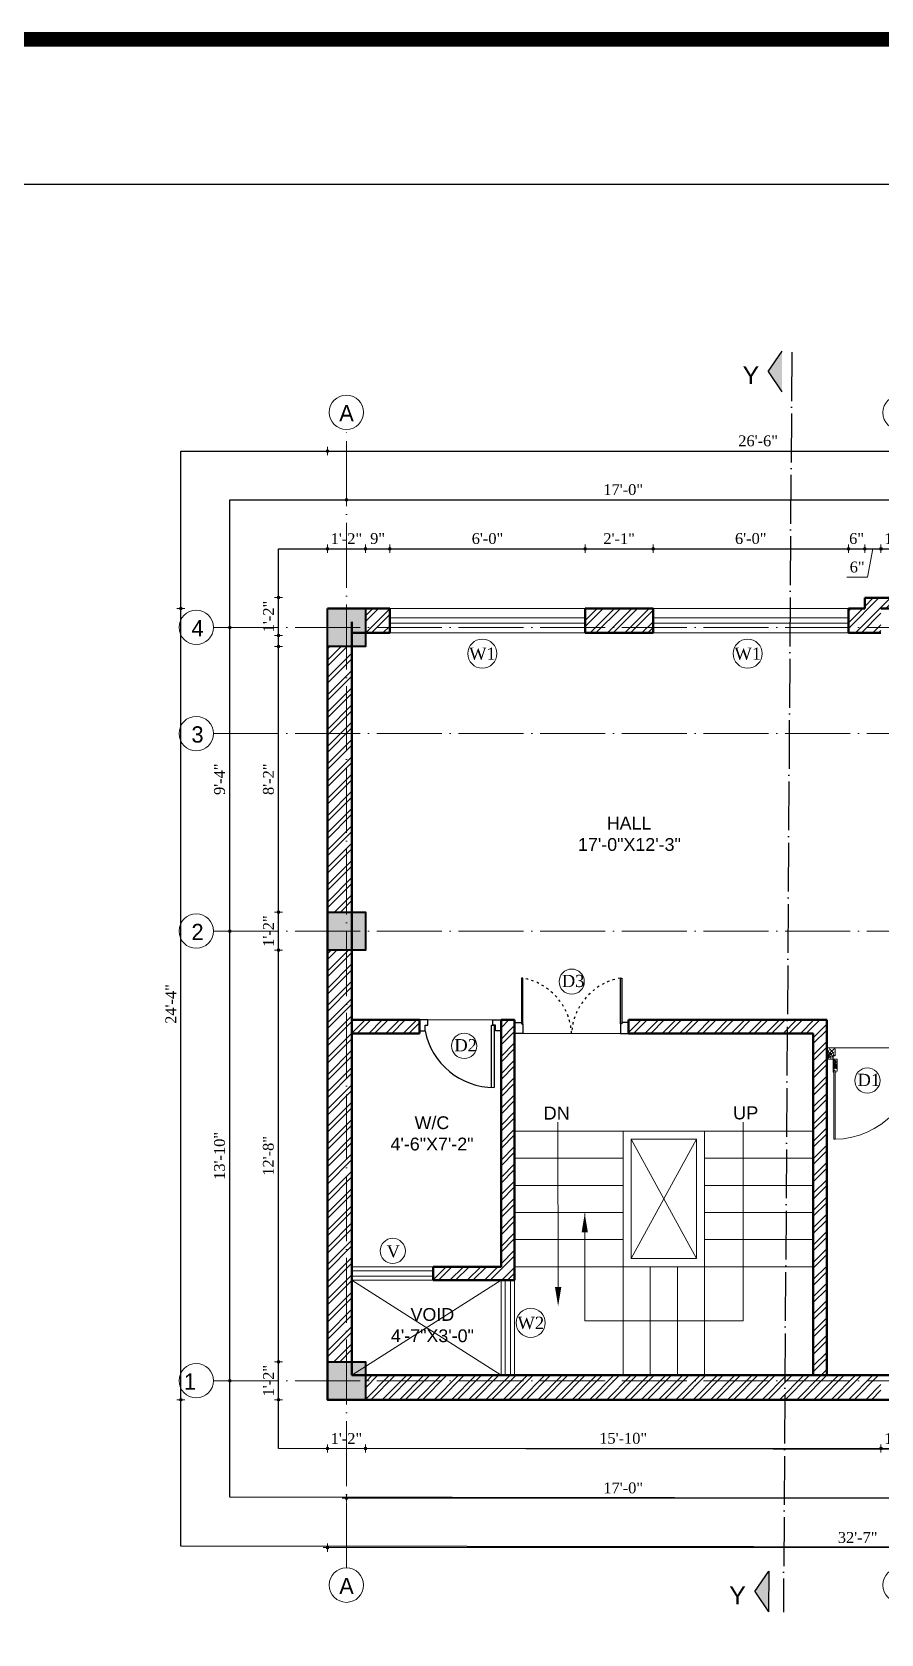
# Model space of a CAD drawing. Header units: inches. Extents: x 5914 to 162157, y -20538 to 282354.
# Drawn here: x 154560 to 154873, y -14615 to -14024 of the extents above; entities that cross this region are included whole.
import ezdxf

# ---------------------------------------------------------------- set-up
doc = ezdxf.new("R2010")
doc.units = ezdxf.units.IN
doc.header["$MEASUREMENT"] = 0
doc.header["$PDMODE"] = 99
doc.linetypes.add('ACAD_ISO03W100', pattern=[30, 12, -18])
doc.linetypes.add('ACAD_ISO04W100', pattern=[30, 24, -3, 0, -3])
for name, color, linetype, lineweight in [('.09', 24, 'Continuous', 9), ('.1', 168, 'Continuous', 13), ('CENTER  LINE RA', 10, 'ACAD_ISO04W100', 20), ('CONC. OUTLINE RA', 150, 'Continuous', 40), ('door', 170, 'Continuous', 25), ('DOOR-WIN RA', 3, 'Continuous', 20), ('dw', 104, 'Continuous', 18), ('elev 2', 20, 'Continuous', 25), ('Hatch', 254, 'Continuous', 9), ('HATCH RA', 8, 'Continuous', 5), ('Outline', 4, 'Continuous', 9), ('STAIR PLAN AND ELEV RA', 124, 'Continuous', 20), ('Text', 7, 'Continuous', 18), ('TEXTLAYER', 7, 'Continuous', 18), ('WALL RA', 42, 'Continuous', 50)]:
    doc.layers.add(name, color=color, linetype=linetype, lineweight=lineweight)
for name, color, linetype in [('Column & Beam', 7, 'Continuous'), ('IN-WALL', 1, 'Continuous'), ('S-DIM', 7, 'Continuous'), ('WINDOW+dOOR', 5, 'Continuous')]:
    doc.layers.add(name, color=color, linetype=linetype)
doc.styles.add('arial', font='arial.ttf', dxfattribs={"height": 7})
doc.styles.add('DIM', font='dutch.ttf')
doc.styles.get("Standard").update_dxf_attribs({"font": 'arial.ttf'})
doc.styles.add('titles', font='GOTHICB.TTF')
doc.dimstyles.new('1-8', dxfattribs={"dimtxt": 7, "dimasz": 3, "dimexe": 3, "dimexo": 3, "dimgap": 3, "dimtad": 1, "dimdec": 0, "dimzin": 0, "dimdsep": 46, "dimlunit": 4, "dimtxsty": 'arial', "dimblk": 'ARCHTICK', "dimcen": 0.09, "dimdle": 3, "dimclrt": 6, "dimazin": 0, "dimtfac": 1, "dimtdec": 0, "dimtix": 1, "dimtofl": 0, "dimtmove": 2, "dimatfit": 3, "dimfxl": 5, "dimfxlon": 1, "dimtolj": 1, "dimtzin": 0, "dimlwe": 5, "dimarcsym": 1})
doc.dimstyles.new('Copy of DIM 8', dxfattribs={"dimtxt": 6.5, "dimasz": 1, "dimexe": 6, "dimexo": 18, "dimgap": 1.6875, "dimtad": 1, "dimdec": 0, "dimzin": 3, "dimdsep": 46, "dimlunit": 4, "dimtxsty": 'DIM', "dimblk": 'dot 2', "dimcen": 0.09375, "dimse1": 1, "dimse2": 1, "dimclrd": 1, "dimclre": 1, "dimclrt": 256, "dimadec": 0, "dimazin": 0, "dimtfac": 0.75, "dimtdec": 0, "dimtix": 1, "dimtmove": 1, "dimatfit": 3, "dimldrblk": 'DOT', "dimfxl": 1, "dimtolj": 1, "dimtzin": 0, "dimlwd": 9, "dimlwe": 9, "dimarcsym": 0})
pattern_1 = [(45, (0, -4), (-3.18198052, 3.18198052), []), (45, (2.1213, -4), (-3.18198052, 3.18198052), [])]

# ---------------------------------------------------------------- blocks, each defined once
blk = doc.blocks.new('30 inch door')
at = {"layer": '.09'}
blk.add_arc((10330.01, 24687.1), 25.67, 91.332, 180, dxfattribs=at)
at = {"layer": '.1'}
for p, q in [((10329.41, 24712.76), (10329.41, 24691.67)), ((10329.41, 24712.76), (10329.81, 24712.76)), ((10329.81, 24691.67), (10329.81, 24712.76)), ((10302.02, 24688.15), (10302.02, 24684.65)), ((10304.03, 24688.15), (10302.02, 24688.15)), ((10304.03, 24688.15), (10304.03, 24688.15)), ((10304.03, 24687.1), (10304.03, 24688.15)), ((10328.81, 24688.15), (10328.81, 24691.67)), ((10330.01, 24688.15), (10328.81, 24688.15)), ((10329.29, 24692.15), (10329.41, 24692.15)), ((10329.41, 24692.15), (10329.41, 24691.67)), ((10329.41, 24691.67), (10329.81, 24691.67)), ((10329.41, 24691.67), (10329.81, 24691.67)), ((10329.81, 24691.67), (10329.81, 24692.15)), ((10329.81, 24692.15), (10330.01, 24692.15)), ((10330.01, 24692.15), (10330.01, 24688.15)), ((10330.01, 24687.1), (10330.01, 24688.15)), ((10330.01, 24688.15), (10332.02, 24688.15)), ((10332.02, 24688.15), (10332.02, 24684.65)), ((10302.02, 24684.65), (10303.77, 24684.65)), ((10304.65, 24687.1), (10304.03, 24687.1)), ((10304.65, 24685.52), (10304.65, 24687.1)), ((10329.4, 24687.1), (10330.01, 24687.1)), ((10329.4, 24685.52), (10329.4, 24687.1)), ((10332.02, 24684.65), (10330.27, 24684.65))]:
    blk.add_line(p, q, dxfattribs=at)
for centre, major_axis, start_param, end_param in [((10329.29, 24691.67), (-0.339, 0.339), 5.497787, 7.068583), ((10303.77, 24685.52), (-0.619, -0.619), 0.785398, 2.356194)]:
    blk.add_ellipse(centre, major_axis=major_axis, ratio=1, start_param=start_param, end_param=end_param, dxfattribs=at)
at = {"layer": '.1', "extrusion": (0, 0, -1)}
blk.add_ellipse((10330.27, 24685.52), major_axis=(-0.619, 0.619), ratio=1, start_param=3.926991, end_param=5.497787, dxfattribs=at)
blk.add_line((10330.01, 24688.15), (10330.01, 24688.15))
at = {"layer": 'Hatch', "lineweight": 0}
for points, knots in [([(10302.02, 24688.15), (10302.05, 24687.95), (10302.17, 24687.01), (10302.48, 24686.12), (10302.72, 24685.42)], [0, 0, 0, 0, 17.459471, 80.67073, 80.67073, 80.67073, 80.67073]), ([(10302.02, 24688.15), (10302.41, 24687.86), (10303.15, 24687.31), (10304.04, 24687.05), (10304.45, 24686.93)], [0, 0, 0, 0, 41.503939, 78.170205, 78.170205, 78.170205, 78.170205]), ([(10302.02, 24688.15), (10302.45, 24687.5), (10303.05, 24686.59), (10304.02, 24686.14), (10304.29, 24686.01)], [0, 0, 0, 0, 64.705486, 90.408952, 90.408952, 90.408952, 90.408952]), ([(10302.02, 24688.15), (10302.13, 24687.79), (10302.35, 24687.1), (10302.97, 24686.1), (10304.18, 24685.07)], [0, 0, 0, 0, 30.296971, 58.529009, 58.529009, 58.529009, 58.529009]), ([(10303.86, 24687.89), (10303.73, 24687.32), (10303.52, 24686.4), (10302.7, 24686), (10302.39, 24685.85)], [0, 0, 0, 0, 47.051669, 75.417188, 75.417188, 75.417188, 75.417188]), ([(10330.01, 24688.15), (10329.8, 24688.26), (10329.35, 24688.51), (10329.11, 24688.97), (10328.99, 24689.22)], [0, 0, 0, 0, 17.459472, 37.737029, 37.737029, 37.737029, 37.737029]), ([(10329.9, 24690.9), (10329.69, 24690.85), (10329.25, 24690.74), (10329.1, 24690.31), (10329.02, 24690.08)], [0, 0, 0, 0, 15.424483, 31.99547, 31.99547, 31.99547, 31.99547]), ([(10329.92, 24690.24), (10329.72, 24690.12), (10329.23, 24689.84), (10329.13, 24689.27), (10329.07, 24688.95)], [0, 0, 0, 0, 17.254821, 40.319618, 40.319618, 40.319618, 40.319618]), ([(10330.01, 24688.15), (10329.7, 24688.44), (10329.1, 24689.01), (10329.14, 24689.82), (10329.09, 24691.13)], [0, 0, 0, 0, 30.296971, 58.529009, 58.529009, 58.529009, 58.529009]), ([(10329.9, 24689.44), (10329.59, 24689.24), (10329.23, 24689.01), (10329.2, 24688.63), (10329.2, 24688.58)], [0, 0, 0, 0, 24.633819, 28.489546, 28.489546, 28.489546, 28.489546]), ([(10330.01, 24688.15), (10329.86, 24688.5), (10329.47, 24689.39), (10329.44, 24690.38), (10329.42, 24690.98)], [0, 0, 0, 0, 28.413311, 72.750806, 72.750806, 72.750806, 72.750806]), ([(10332.02, 24688.15), (10331.63, 24687.86), (10330.89, 24687.31), (10330.01, 24687.05), (10329.59, 24686.93)], [0, 0, 0, 0, 41.503939, 78.170205, 78.170205, 78.170205, 78.170205]), ([(10330.01, 24688.15), (10329.93, 24688.7), (10329.77, 24689.76), (10329.75, 24690.84), (10329.74, 24691.37)], [0, 0, 0, 0, 41.50394, 80.765622, 80.765622, 80.765622, 80.765622]), ([(10332.02, 24688.15), (10331.59, 24687.5), (10330.99, 24686.59), (10330.03, 24686.14), (10329.75, 24686.01)], [0, 0, 0, 0, 64.705486, 90.408952, 90.408952, 90.408952, 90.408952]), ([(10332.02, 24688.15), (10331.91, 24687.79), (10331.69, 24687.1), (10331.07, 24686.1), (10329.87, 24685.07)], [0, 0, 0, 0, 30.296971, 58.529009, 58.529009, 58.529009, 58.529009]), ([(10330.18, 24687.89), (10330.31, 24687.32), (10330.52, 24686.4), (10331.35, 24686), (10331.66, 24685.85)], [0, 0, 0, 0, 47.051669, 75.417188, 75.417188, 75.417188, 75.417188]), ([(10332.02, 24688.15), (10332, 24687.95), (10331.87, 24687.01), (10331.56, 24686.12), (10331.32, 24685.42)], [0, 0, 0, 0, 17.459471, 80.67073, 80.67073, 80.67073, 80.67073]), ([(10303.35, 24687.82), (10303.2, 24687.43), (10302.98, 24686.82), (10302.44, 24686.51), (10302.25, 24686.4)], [0, 0, 0, 0, 34.642749, 52.790216, 52.790216, 52.790216, 52.790216]), ([(10304.15, 24687.01), (10304.07, 24686.57), (10303.9, 24685.69), (10303.13, 24685.22), (10302.75, 24684.98)], [0, 0, 0, 0, 36.886594, 73.591637, 73.591637, 73.591637, 73.591637]), ([(10329.89, 24687.01), (10329.98, 24686.57), (10330.14, 24685.69), (10330.91, 24685.22), (10331.29, 24684.98)], [0, 0, 0, 0, 36.886594, 73.591637, 73.591637, 73.591637, 73.591637]), ([(10330.7, 24687.82), (10330.84, 24687.43), (10331.06, 24686.82), (10331.61, 24686.51), (10331.8, 24686.4)], [0, 0, 0, 0, 34.642749, 52.790216, 52.790216, 52.790216, 52.790216])]:
    blk.add_open_spline(points, degree=3, knots=knots, dxfattribs=at)
blk = doc.blocks.new('asdadas')
at = {"layer": 'door'}
for points in [[(-15507.35, 29030.58), (-15507.34, 29047.44), (-15507.84, 29047.44), (-15507.85, 29031.08)], [(-15471.35, 29030.58), (-15471.36, 29047.44), (-15470.86, 29047.44), (-15470.85, 29031.08)]]:
    blk.add_lwpolyline(points, dxfattribs=at)
for points in [[(-15510.35, 29027.08), (-15510.35, 29031.08), (-15507.85, 29031.08), (-15507.85, 29030.58), (-15507.35, 29030.58), (-15507.35, 29027.08)], [(-15468.35, 29027.08), (-15468.35, 29031.08), (-15470.85, 29031.08), (-15470.85, 29030.58), (-15471.35, 29030.58), (-15471.35, 29027.08)]]:
    blk.add_lwpolyline(points, close=True, dxfattribs=at)
at = {"layer": 'door', "linetype": 'ACAD_ISO03W100', "ltscale": 0.07}
for centre, start, end in [((-15511.1, 29025.99), 2.86783, 80.06155), ((-15467.6, 29025.99), 99.93845, 177.13217)]:
    blk.add_arc(centre, 21.78, start, end, dxfattribs=at)
blk = doc.blocks.new('COLUMN')
at = {"layer": 'CONC. OUTLINE RA', "transparency": 33554687}
h = blk.add_hatch(color=256, dxfattribs=at)
h.dxf.hatch_style = 1
h.paths.add_polyline_path([(148062.93, -13130.45), (148076.93, -13130.45), (148076.93, -13116.45), (148062.93, -13116.45)])
at = {"layer": 'CONC. OUTLINE RA'}
blk.add_lwpolyline([(148062.93, -13116.45), (148076.93, -13116.45), (148076.93, -13130.45), (148062.93, -13130.45)], close=True, dxfattribs=at)
blk = doc.blocks.new('D1')
at = {"layer": 'door'}
for p, q in [((40756.71, -24912.93), (40760.71, -24912.93)), ((40756.71, -24912.93), (40756.71, -24914.93)), ((40760.71, -24915.93), (40760.71, -24912.93)), ((40756.71, -24914.93), (40758.71, -24914.93)), ((40758.71, -24914.93), (40758.71, -24915.93)), ((40758.71, -24915.93), (40760.71, -24915.93)), ((40758.71, -24940.43), (40735.75, -24940.43)), ((40735.93, -24939.43), (40758.71, -24939.43)), ((40756.71, -24940.93), (40758.71, -24940.93)), ((40756.71, -24942.93), (40756.71, -24940.93)), ((40760.71, -24942.93), (40756.71, -24942.93)), ((40758.71, -24939.43), (40758.71, -24940.43)), ((40758.71, -24940.93), (40758.71, -24939.93)), ((40758.71, -24939.93), (40760.71, -24939.93)), ((40760.71, -24939.93), (40760.71, -24942.93))]:
    blk.add_line(p, q, dxfattribs=at)
blk.add_arc((40761.75, -24940.43), 25.99, 101.17531, 180.00012, dxfattribs=at)
blk = doc.blocks.new('_ArchTick')
at = {"color": 0, "linetype": 'ByBlock', "const_width": 0.15}
blk.add_lwpolyline([(-0.5, -0.5), (0.5, 0.5)], dxfattribs=at)
blk = doc.blocks.new('GRID')
at = {"layer": 'CENTER  LINE RA', "linetype": 'ACAD_ISO04W100'}
for p, q in [((148152.85, -15085.26), (148152.85, -14665.69)), ((148356.89, -15085.26), (148356.89, -14665.83)), ((148456.36, -15085.26), (148456.36, -14665.69)), ((148529.77, -15085.26), (148529.77, -14665.69)), ((148103.85, -14738.62), (148594.77, -14738.62)), ((148103.85, -14777.76), (148594.77, -14777.76)), ((148103.85, -14850.56), (148594.77, -14850.56)), ((148103.85, -15016.26), (148594.77, -15016.26))]:
    blk.add_line(p, q, dxfattribs=at)
at = {"layer": 'Text'}
for centre in [(148152.85, -14659.35), (148152.85, -14659.35), (148152.85, -14659.35), (148356.89, -14659.49), (148356.89, -14659.49), (148356.89, -14659.49), (148456.36, -14659.35), (148456.36, -14659.35), (148456.36, -14659.35), (148529.77, -14659.35), (148529.77, -14659.35), (148529.77, -14659.35), (148097.5, -14738.62), (148097.5, -14738.62), (148097.5, -14738.62), (148601.11, -14738.62), (148601.11, -14738.62), (148601.11, -14738.62), (148097.5, -14777.76), (148097.5, -14777.76), (148097.5, -14777.76), (148601.11, -14777.76), (148601.11, -14777.76), (148601.11, -14777.76), (148097.5, -14850.56), (148097.5, -14850.56), (148097.5, -14850.56), (148601.11, -14850.56), (148601.11, -14850.56), (148601.11, -14850.56), (148097.5, -15016.26), (148097.5, -15016.26), (148097.5, -15016.26), (148601.11, -15016.26), (148601.11, -15016.26), (148601.11, -15016.26), (148152.85, -15091.6), (148152.85, -15091.6), (148152.85, -15091.6), (148356.89, -15091.6), (148356.89, -15091.6), (148356.89, -15091.6), (148456.36, -15091.6), (148456.36, -15091.6), (148456.36, -15091.6), (148529.77, -15091.6), (148529.76, -15091.6), (148529.77, -15091.6)]:
    blk.add_circle(centre, 6.34, dxfattribs=at)
at = {"layer": 'Text', "char_height": 6, "width": 68.6783, "attachment_point": 3, "rotation": 0.00351, "style": 'titles'}
for s, insert in [('{\\fStylus BT|b0|i0|c0|p34;A}', (148155.57, -14656.67)), ('{\\fStylus BT|b0|i0|c0|p34;B}', (148359.61, -14656.81)), ('{\\fStylus BT|b0|i0|c0|p34;C}', (148459.08, -14656.67)), ('{\\fStylus BT|b0|i0|c0|p34;D}', (148532.49, -14656.67)), ('{\\fStylus BT|b0|i0|c0|p34;4}', (148100.22, -14735.95)), ('{\\fStylus BT|b0|i0|c0|p34;4}', (148603.83, -14735.95)), ('{\\fStylus BT|b0|i0|c0|p34;3}', (148100.22, -14775.09)), ('{\\fStylus BT|b0|i0|c0|p34;3}', (148603.83, -14775.09)), ('{\\fStylus BT|b0|i0|c0|p34;2}', (148100.22, -14847.88)), ('{\\fStylus BT|b0|i0|c0|p34;2}', (148603.83, -14847.88)), ('{\\fStylus BT|b0|i0|c0|p34;1}', (148097.46, -15013.54)), ('{\\fStylus BT|b0|i0|c0|p34;1}', (148601.18, -15013.45)), ('{\\fStylus BT|b0|i0|c0|p34;A}', (148155.57, -15088.92)), ('{\\fStylus BT|b0|i0|c0|p34;B}', (148359.61, -15088.92)), ('{\\fStylus BT|b0|i0|c0|p34;C}', (148459.08, -15088.92)), ('{\\fStylus BT|b0|i0|c0|p34;D}', (148532.49, -15088.92))]:
    blk.add_mtext(s, dxfattribs=dict(at, insert=insert))
blk = doc.blocks.new('dot1')
at = {"layer": 'Hatch'}
h = blk.add_hatch(color=256, dxfattribs=at)
edge = h.paths.add_edge_path()
edge.add_arc((0, 0), 1, 0, 360)
for p, q in [((3, 0), (-3, 0)), ((0, 3), (0, -3))]:
    blk.add_line(p, q, dxfattribs=at)
blk.add_circle((0, 0), 1, dxfattribs=at)
blk = doc.blocks.new('dot 2')
at = {"layer": 'Hatch', "xscale": 0.5, "yscale": 0.5, "zscale": 0.5}
blk.add_blockref('dot1', (0, 0), dxfattribs=at)
blk = doc.blocks.new('*D253')
at = {"layer": 'Defpoints', "color": 0, "transparency": 16777216}
for p in [(149026.3, -14709.94), (149012.3, -14727.94), (149026.3, -14727.94)]:
    blk.add_point(p, dxfattribs=at)
at = {"layer": 'S-DIM', "color": 1, "lineweight": 9, "transparency": 16777216}
blk.add_line((149013.3, -14709.94), (149025.3, -14709.94), dxfattribs=at)
at = {"layer": 'S-DIM', "color": 1, "lineweight": 9, "transparency": 16777216, "rotation": 180}
blk.add_blockref('dot 2', (149012.3, -14709.94), dxfattribs=at)
at = {"layer": 'S-DIM', "color": 1, "lineweight": 9, "transparency": 16777216}
blk.add_blockref('dot 2', (149026.3, -14709.94), dxfattribs=at)
at = {"layer": 'S-DIM', "transparency": 16777216, "insert": (149019.3, -14706.23), "char_height": 4, "attachment_point": 5, "style": 'DIM'}
blk.add_mtext('\\A1;1\'-2"', dxfattribs=at)
blk = doc.blocks.new('_Dot')
at = {"color": 0, "linetype": 'ByBlock', "lineweight": -2}
blk.add_line((-0.5, 0), (-1, 0), dxfattribs=at)
at = {"color": 0, "linetype": 'ByBlock', "const_width": 0.5}
blk.add_lwpolyline([(-0.25, 0, 1), (0.25, 0, 1)], format="xyb", close=True, dxfattribs=at)
blk = doc.blocks.new('*D254')
at = {"layer": 'Defpoints', "color": 0, "transparency": 16777216}
for p in [(149035.3, -14709.94), (149035.3, -14727.94), (149026.3, -14731.94)]:
    blk.add_point(p, dxfattribs=at)
at = {"layer": 'S-DIM', "color": 1, "lineweight": 9, "transparency": 16777216}
blk.add_line((149027.3, -14709.94), (149034.3, -14709.94), dxfattribs=at)
at = {"layer": 'S-DIM', "color": 1, "lineweight": 9, "transparency": 16777216, "rotation": 180}
blk.add_blockref('dot 2', (149026.3, -14709.94), dxfattribs=at)
at = {"layer": 'S-DIM', "color": 1, "lineweight": 9, "transparency": 16777216}
blk.add_blockref('dot 2', (149035.3, -14709.94), dxfattribs=at)
at = {"layer": 'S-DIM', "transparency": 16777216, "insert": (149030.8, -14706.21), "char_height": 4, "attachment_point": 5, "style": 'DIM'}
blk.add_mtext('\\A1;9"', dxfattribs=at)
blk = doc.blocks.new('*D255')
at = {"layer": 'Defpoints', "color": 0, "transparency": 16777216}
for p in [(149107.3, -14709.94), (149035.3, -14727.94), (149107.3, -14727.94)]:
    blk.add_point(p, dxfattribs=at)
at = {"layer": 'S-DIM', "color": 1, "lineweight": 9, "transparency": 16777216}
blk.add_line((149036.3, -14709.94), (149106.3, -14709.94), dxfattribs=at)
at = {"layer": 'S-DIM', "color": 1, "lineweight": 9, "transparency": 16777216, "rotation": 180}
blk.add_blockref('dot 2', (149035.3, -14709.94), dxfattribs=at)
at = {"layer": 'S-DIM', "color": 1, "lineweight": 9, "transparency": 16777216}
blk.add_blockref('dot 2', (149107.3, -14709.94), dxfattribs=at)
at = {"layer": 'S-DIM', "transparency": 16777216, "insert": (149071.3, -14706.21), "char_height": 4, "attachment_point": 5, "style": 'DIM'}
blk.add_mtext('\\A1;6\'-0"', dxfattribs=at)
blk = doc.blocks.new('*D256')
at = {"layer": 'Defpoints', "color": 0, "transparency": 16777216}
for p in [(149132.34, -14709.94), (149107.3, -14727.94), (149132.34, -14727.94)]:
    blk.add_point(p, dxfattribs=at)
at = {"layer": 'S-DIM', "color": 1, "lineweight": 9, "transparency": 16777216}
blk.add_line((149108.3, -14709.94), (149131.34, -14709.94), dxfattribs=at)
at = {"layer": 'S-DIM', "color": 1, "lineweight": 9, "transparency": 16777216, "rotation": 180}
blk.add_blockref('dot 2', (149107.3, -14709.94), dxfattribs=at)
at = {"layer": 'S-DIM', "color": 1, "lineweight": 9, "transparency": 16777216}
blk.add_blockref('dot 2', (149132.34, -14709.94), dxfattribs=at)
at = {"layer": 'S-DIM', "transparency": 16777216, "insert": (149119.82, -14706.23), "char_height": 4, "attachment_point": 5, "style": 'DIM'}
blk.add_mtext('\\A1;2\'-1"', dxfattribs=at)
blk = doc.blocks.new('*D257')
at = {"layer": 'Defpoints', "color": 0, "transparency": 16777216}
for p in [(149204.34, -14709.94), (149132.34, -14727.94), (149204.34, -14727.94)]:
    blk.add_point(p, dxfattribs=at)
at = {"layer": 'S-DIM', "color": 1, "lineweight": 9, "transparency": 16777216}
blk.add_line((149133.34, -14709.94), (149203.34, -14709.94), dxfattribs=at)
at = {"layer": 'S-DIM', "color": 1, "lineweight": 9, "transparency": 16777216, "rotation": 180}
blk.add_blockref('dot 2', (149132.34, -14709.94), dxfattribs=at)
at = {"layer": 'S-DIM', "color": 1, "lineweight": 9, "transparency": 16777216}
blk.add_blockref('dot 2', (149204.34, -14709.94), dxfattribs=at)
at = {"layer": 'S-DIM', "transparency": 16777216, "insert": (149168.34, -14706.21), "char_height": 4, "attachment_point": 5, "style": 'DIM'}
blk.add_mtext('\\A1;6\'-0"', dxfattribs=at)
blk = doc.blocks.new('*D258')
at = {"layer": 'Defpoints', "color": 0, "transparency": 16777216}
for p in [(149210.34, -14709.94), (149204.34, -14727.94), (149210.34, -14727.94)]:
    blk.add_point(p, dxfattribs=at)
at = {"layer": 'S-DIM', "color": 1, "lineweight": 9, "transparency": 16777216}
for p, q in [((149203.34, -14709.94), (149202.34, -14709.94)), ((149204.34, -14709.94), (149210.34, -14709.94)), ((149211.34, -14709.94), (149212.34, -14709.94))]:
    blk.add_line(p, q, dxfattribs=at)
blk.add_blockref('dot 2', (149204.34, -14709.94), dxfattribs=at)
at = {"layer": 'S-DIM', "color": 1, "lineweight": 9, "transparency": 16777216, "rotation": 180}
blk.add_blockref('dot 2', (149210.34, -14709.94), dxfattribs=at)
at = {"layer": 'S-DIM', "transparency": 16777216, "insert": (149207.34, -14706.21), "char_height": 4, "attachment_point": 5, "style": 'DIM'}
blk.add_mtext('\\A1;6"', dxfattribs=at)
blk = doc.blocks.new('*D259')
at = {"layer": 'Defpoints', "color": 0, "transparency": 16777216}
for p in [(149216.34, -14709.94), (149210.34, -14727.94), (149216.34, -14727.94)]:
    blk.add_point(p, dxfattribs=at)
at = {"layer": 'S-DIM', "color": 1, "lineweight": 9, "transparency": 16777216}
for p, q in [((149211.34, -14709.94), (149215.34, -14709.94)), ((149213.34, -14709.94), (149211.39, -14720.44)), ((149211.39, -14720.44), (149203.73, -14720.44))]:
    blk.add_line(p, q, dxfattribs=at)
at = {"layer": 'S-DIM', "color": 1, "lineweight": 9, "transparency": 16777216, "rotation": 180}
blk.add_blockref('dot 2', (149210.34, -14709.94), dxfattribs=at)
at = {"layer": 'S-DIM', "color": 1, "lineweight": 9, "transparency": 16777216}
blk.add_blockref('dot 2', (149216.34, -14709.94), dxfattribs=at)
at = {"layer": 'S-DIM', "transparency": 16777216, "insert": (149207.56, -14716.71), "char_height": 4, "attachment_point": 5, "style": 'DIM'}
blk.add_mtext('\\A1;6"', dxfattribs=at)
blk = doc.blocks.new('*D260')
at = {"layer": 'Defpoints', "color": 0, "transparency": 16777216}
for p in [(149230.34, -14709.94), (149216.34, -14727.94), (149230.34, -14727.94)]:
    blk.add_point(p, dxfattribs=at)
at = {"layer": 'S-DIM', "color": 1, "lineweight": 9, "transparency": 16777216}
blk.add_line((149217.34, -14709.94), (149229.34, -14709.94), dxfattribs=at)
at = {"layer": 'S-DIM', "color": 1, "lineweight": 9, "transparency": 16777216, "rotation": 180}
blk.add_blockref('dot 2', (149216.34, -14709.94), dxfattribs=at)
at = {"layer": 'S-DIM', "color": 1, "lineweight": 9, "transparency": 16777216}
blk.add_blockref('dot 2', (149230.34, -14709.94), dxfattribs=at)
at = {"layer": 'S-DIM', "transparency": 16777216, "insert": (149223.34, -14706.23), "char_height": 4, "attachment_point": 5, "style": 'DIM'}
blk.add_mtext('\\A1;1\'-2"', dxfattribs=at)
blk = doc.blocks.new('*D266')
at = {"layer": 'Defpoints', "color": 0, "transparency": 16777216}
for p in [(149223.34, -14691.94), (149223.34, -14734.94), (149019.3, -14738.94)]:
    blk.add_point(p, dxfattribs=at)
at = {"layer": 'S-DIM', "color": 1, "lineweight": 9, "transparency": 16777216}
blk.add_line((149020.3, -14691.94), (149222.34, -14691.94), dxfattribs=at)
at = {"layer": 'S-DIM', "color": 1, "lineweight": 9, "transparency": 16777216, "rotation": 180}
blk.add_blockref('dot 2', (149019.3, -14691.94), dxfattribs=at)
at = {"layer": 'S-DIM', "color": 1, "lineweight": 9, "transparency": 16777216}
blk.add_blockref('dot 2', (149223.34, -14691.94), dxfattribs=at)
at = {"layer": 'S-DIM', "transparency": 16777216, "insert": (149121.32, -14688.19), "char_height": 4, "attachment_point": 5, "style": 'DIM'}
blk.add_mtext('\\A1;17\'-0"', dxfattribs=at)
blk = doc.blocks.new('*D267')
at = {"layer": 'Defpoints', "color": 0, "transparency": 16777216}
for p in [(149012.3, -14673.94), (149329.81, -14771.08), (149012.3, -14786.45)]:
    blk.add_point(p, dxfattribs=at)
at = {"layer": 'S-DIM', "color": 1, "lineweight": 9, "transparency": 16777216}
blk.add_line((149328.81, -14673.94), (149013.3, -14673.94), dxfattribs=at)
at = {"layer": 'S-DIM', "color": 1, "lineweight": 9, "transparency": 16777216, "rotation": 180}
blk.add_blockref('dot 2', (149012.3, -14673.94), dxfattribs=at)
at = {"layer": 'S-DIM', "color": 1, "lineweight": 9, "transparency": 16777216}
blk.add_blockref('dot 2', (149329.81, -14673.94), dxfattribs=at)
at = {"layer": 'S-DIM', "transparency": 16777216, "insert": (149171.05, -14670.21), "char_height": 4, "attachment_point": 5, "style": 'DIM'}
blk.add_mtext('\\A1;26\'-6"', dxfattribs=at)
blk = doc.blocks.new('*D290')
at = {"layer": 'Defpoints', "color": 0, "transparency": 16777216}
for p in [(149012.3, -14727.94), (148994.3, -14741.94), (149012.3, -14741.94)]:
    blk.add_point(p, dxfattribs=at)
at = {"layer": 'S-DIM', "color": 1, "lineweight": 9, "transparency": 16777216}
blk.add_line((148994.3, -14728.94), (148994.3, -14740.94), dxfattribs=at)
for p, rotation in [((148994.3, -14727.94), 90), ((148994.3, -14741.94), 270)]:
    blk.add_blockref('dot 2', p, dxfattribs=dict(at, rotation=rotation))
at = {"layer": 'S-DIM', "transparency": 16777216, "insert": (148990.59, -14734.94), "char_height": 4, "attachment_point": 5, "rotation": 90, "style": 'DIM'}
blk.add_mtext('\\A1;1\'-2"', dxfattribs=at)
blk = doc.blocks.new('*D291')
at = {"layer": 'Defpoints', "color": 0, "transparency": 16777216}
for p in [(149012.3, -14745.94), (148994.3, -14843.87), (149012.3, -14843.87)]:
    blk.add_point(p, dxfattribs=at)
at = {"layer": 'S-DIM', "color": 1, "lineweight": 9, "transparency": 16777216}
blk.add_line((148994.3, -14746.94), (148994.3, -14842.87), dxfattribs=at)
for p, rotation in [((148994.3, -14745.94), 90), ((148994.3, -14843.87), 270)]:
    blk.add_blockref('dot 2', p, dxfattribs=dict(at, rotation=rotation))
at = {"layer": 'S-DIM', "transparency": 16777216, "insert": (148990.57, -14794.9), "char_height": 4, "attachment_point": 5, "rotation": 90, "style": 'DIM'}
blk.add_mtext('\\A1;8\'-2"', dxfattribs=at)
blk = doc.blocks.new('*D292')
at = {"layer": 'Defpoints', "color": 0, "transparency": 16777216}
for p in [(149012.3, -14843.87), (148994.3, -14857.87), (149012.3, -14857.87)]:
    blk.add_point(p, dxfattribs=at)
at = {"layer": 'S-DIM', "color": 1, "lineweight": 9, "transparency": 16777216}
blk.add_line((148994.3, -14844.87), (148994.3, -14856.87), dxfattribs=at)
for p, rotation in [((148994.3, -14843.87), 90), ((148994.3, -14857.87), 270)]:
    blk.add_blockref('dot 2', p, dxfattribs=dict(at, rotation=rotation))
at = {"layer": 'S-DIM', "transparency": 16777216, "insert": (148990.59, -14850.87), "char_height": 4, "attachment_point": 5, "rotation": 90, "style": 'DIM'}
blk.add_mtext('\\A1;1\'-2"', dxfattribs=at)
blk = doc.blocks.new('*D293')
at = {"layer": 'Defpoints', "color": 0, "transparency": 16777216}
for p in [(149012.3, -14857.87), (148994.3, -15009.57), (149012.3, -15009.57)]:
    blk.add_point(p, dxfattribs=at)
at = {"layer": 'S-DIM', "color": 1, "lineweight": 9, "transparency": 16777216}
blk.add_line((148994.3, -14858.87), (148994.3, -15008.57), dxfattribs=at)
for p, rotation in [((148994.3, -14857.87), 90), ((148994.3, -15009.57), 270)]:
    blk.add_blockref('dot 2', p, dxfattribs=dict(at, rotation=rotation))
at = {"layer": 'S-DIM', "transparency": 16777216, "insert": (148990.55, -14933.72), "char_height": 4, "attachment_point": 5, "rotation": 90, "style": 'DIM'}
blk.add_mtext('\\A1;12\'-8"', dxfattribs=at)
blk = doc.blocks.new('*D294')
at = {"layer": 'Defpoints', "color": 0, "transparency": 16777216}
for p in [(149012.3, -15009.57), (148994.3, -15023.57), (149012.3, -15023.57)]:
    blk.add_point(p, dxfattribs=at)
at = {"layer": 'S-DIM', "color": 1, "lineweight": 9, "transparency": 16777216}
blk.add_line((148994.3, -15010.57), (148994.3, -15022.57), dxfattribs=at)
for p, rotation in [((148994.3, -15009.57), 90), ((148994.3, -15023.57), 270)]:
    blk.add_blockref('dot 2', p, dxfattribs=dict(at, rotation=rotation))
at = {"layer": 'S-DIM', "transparency": 16777216, "insert": (148990.59, -15016.57), "char_height": 4, "attachment_point": 5, "rotation": 90, "style": 'DIM'}
blk.add_mtext('\\A1;1\'-2"', dxfattribs=at)
blk = doc.blocks.new('*D287')
at = {"layer": 'Defpoints', "color": 0, "transparency": 16777216}
for p in [(149019.3, -14738.94), (148976.3, -14850.87), (149019.3, -14850.87)]:
    blk.add_point(p, dxfattribs=at)
at = {"layer": 'S-DIM', "color": 1, "lineweight": 9, "transparency": 16777216}
blk.add_line((148976.3, -14739.94), (148976.3, -14849.87), dxfattribs=at)
for p, rotation in [((148976.3, -14738.94), 90), ((148976.3, -14850.87), 270)]:
    blk.add_blockref('dot 2', p, dxfattribs=dict(at, rotation=rotation))
at = {"layer": 'S-DIM', "transparency": 16777216, "insert": (148972.57, -14794.9), "char_height": 4, "attachment_point": 5, "rotation": 90, "style": 'DIM'}
blk.add_mtext('\\A1;9\'-4"', dxfattribs=at)
blk = doc.blocks.new('*D288')
at = {"layer": 'Defpoints', "color": 0, "transparency": 16777216}
for p in [(149019.3, -14850.87), (148976.3, -15016.57), (149019.3, -15016.57)]:
    blk.add_point(p, dxfattribs=at)
at = {"layer": 'S-DIM', "color": 1, "lineweight": 9, "transparency": 16777216}
blk.add_line((148976.3, -14851.87), (148976.3, -15015.57), dxfattribs=at)
for p, rotation in [((148976.3, -14850.87), 90), ((148976.3, -15016.57), 270)]:
    blk.add_blockref('dot 2', p, dxfattribs=dict(at, rotation=rotation))
at = {"layer": 'S-DIM', "transparency": 16777216, "insert": (148972.55, -14933.72), "char_height": 4, "attachment_point": 5, "rotation": 90, "style": 'DIM'}
blk.add_mtext('\\A1;13\'-10"', dxfattribs=at)
blk = doc.blocks.new('*D289')
at = {"layer": 'Defpoints', "color": 0, "transparency": 16777216}
for p in [(148958.3, -14731.94), (149012.3, -14731.94), (149011.71, -15023.57)]:
    blk.add_point(p, dxfattribs=at)
at = {"layer": 'S-DIM', "color": 1, "lineweight": 9, "transparency": 16777216}
blk.add_line((148958.3, -15022.57), (148958.3, -14732.94), dxfattribs=at)
for p, rotation in [((148958.3, -14731.94), 90), ((148958.3, -15023.57), 270)]:
    blk.add_blockref('dot 2', p, dxfattribs=dict(at, rotation=rotation))
at = {"layer": 'S-DIM', "transparency": 16777216, "insert": (148954.61, -14877.75), "char_height": 4, "attachment_point": 5, "rotation": 90, "style": 'DIM'}
blk.add_mtext('\\A1;24\'-4"', dxfattribs=at)
blk = doc.blocks.new('*D296')
at = {"layer": 'Defpoints', "color": 0, "transparency": 16777216}
for p in [(149012.3, -15023.57), (149026.3, -15023.57), (149026.3, -15041.59)]:
    blk.add_point(p, dxfattribs=at)
at = {"layer": 'S-DIM', "color": 1, "lineweight": 9, "transparency": 16777216}
blk.add_line((149013.3, -15041.59), (149025.3, -15041.59), dxfattribs=at)
at = {"layer": 'S-DIM', "color": 1, "lineweight": 9, "transparency": 16777216, "rotation": 180}
blk.add_blockref('dot 2', (149012.3, -15041.59), dxfattribs=at)
at = {"layer": 'S-DIM', "color": 1, "lineweight": 9, "transparency": 16777216}
blk.add_blockref('dot 2', (149026.3, -15041.59), dxfattribs=at)
at = {"layer": 'S-DIM', "transparency": 16777216, "insert": (149019.3, -15037.89), "char_height": 4, "attachment_point": 5, "style": 'DIM'}
blk.add_mtext('\\A1;1\'-2"', dxfattribs=at)
blk = doc.blocks.new('*D297')
at = {"layer": 'Defpoints', "color": 0, "transparency": 16777216}
for p in [(149026.3, -15023.57), (149216.34, -15023.57), (149216.34, -15041.59)]:
    blk.add_point(p, dxfattribs=at)
at = {"layer": 'S-DIM', "color": 1, "lineweight": 9, "transparency": 16777216}
blk.add_line((149027.3, -15041.59), (149215.34, -15041.59), dxfattribs=at)
at = {"layer": 'S-DIM', "color": 1, "lineweight": 9, "transparency": 16777216, "rotation": 180}
blk.add_blockref('dot 2', (149026.3, -15041.59), dxfattribs=at)
at = {"layer": 'S-DIM', "color": 1, "lineweight": 9, "transparency": 16777216}
blk.add_blockref('dot 2', (149216.34, -15041.59), dxfattribs=at)
at = {"layer": 'S-DIM', "transparency": 16777216, "insert": (149121.32, -15037.82), "char_height": 4, "attachment_point": 5, "style": 'DIM'}
blk.add_mtext('\\A1;15\'-10"', dxfattribs=at)
blk = doc.blocks.new('*D298')
at = {"layer": 'Defpoints', "color": 0, "transparency": 16777216}
for p in [(149216.34, -15023.57), (149230.34, -15023.57), (149230.34, -15041.59)]:
    blk.add_point(p, dxfattribs=at)
at = {"layer": 'S-DIM', "color": 1, "lineweight": 9, "transparency": 16777216}
blk.add_line((149217.34, -15041.59), (149229.34, -15041.59), dxfattribs=at)
at = {"layer": 'S-DIM', "color": 1, "lineweight": 9, "transparency": 16777216, "rotation": 180}
blk.add_blockref('dot 2', (149216.34, -15041.59), dxfattribs=at)
at = {"layer": 'S-DIM', "color": 1, "lineweight": 9, "transparency": 16777216}
blk.add_blockref('dot 2', (149230.34, -15041.59), dxfattribs=at)
at = {"layer": 'S-DIM', "transparency": 16777216, "insert": (149223.34, -15037.89), "char_height": 4, "attachment_point": 5, "style": 'DIM'}
blk.add_mtext('\\A1;1\'-2"', dxfattribs=at)
blk = doc.blocks.new('*D301')
at = {"layer": 'Defpoints', "color": 0, "transparency": 16777216}
for p in [(149019.3, -15016.57), (149223.34, -15016.57), (149223.34, -15059.86)]:
    blk.add_point(p, dxfattribs=at)
at = {"layer": 'S-DIM', "color": 1, "lineweight": 9, "transparency": 16777216}
blk.add_line((149020.3, -15059.86), (149222.34, -15059.86), dxfattribs=at)
at = {"layer": 'S-DIM', "color": 1, "lineweight": 9, "transparency": 16777216, "rotation": 180}
blk.add_blockref('dot 2', (149019.3, -15059.86), dxfattribs=at)
at = {"layer": 'S-DIM', "color": 1, "lineweight": 9, "transparency": 16777216}
blk.add_blockref('dot 2', (149223.34, -15059.86), dxfattribs=at)
at = {"layer": 'S-DIM', "transparency": 16777216, "insert": (149121.32, -15056.12), "char_height": 4, "attachment_point": 5, "style": 'DIM'}
blk.add_mtext('\\A1;17\'-0"', dxfattribs=at)
blk = doc.blocks.new('*D302')
at = {"layer": 'Defpoints', "color": 0, "transparency": 16777216}
for p in [(149012.3, -15023.57), (149403.21, -15023.57), (149403.21, -15078.1)]:
    blk.add_point(p, dxfattribs=at)
at = {"layer": 'S-DIM', "color": 1, "lineweight": 9, "transparency": 16777216}
blk.add_line((149013.3, -15078.1), (149402.21, -15078.1), dxfattribs=at)
at = {"layer": 'S-DIM', "color": 1, "lineweight": 9, "transparency": 16777216, "rotation": 180}
blk.add_blockref('dot 2', (149012.3, -15078.1), dxfattribs=at)
at = {"layer": 'S-DIM', "color": 1, "lineweight": 9, "transparency": 16777216}
blk.add_blockref('dot 2', (149403.21, -15078.1), dxfattribs=at)
at = {"layer": 'S-DIM', "transparency": 16777216, "insert": (149207.75, -15074.37), "char_height": 4, "attachment_point": 5, "style": 'DIM'}
blk.add_mtext('\\A1;32\'-7"', dxfattribs=at)
blk = doc.blocks.new('BIUD')
at = {"layer": 'Column & Beam'}
h = blk.add_hatch(color=256, dxfattribs=at)
h.dxf.hatch_style = 1
h.paths.add_polyline_path([(154227.37, -14155.81), (154227.47, -14140.87), (154222.36, -14148.3)])
h = blk.add_hatch(color=256, dxfattribs=at)
h.dxf.hatch_style = 1
h.paths.add_polyline_path([(154222.46, -14605.46), (154222.56, -14590.52), (154217.46, -14597.95)])
at = {"layer": 'elev 2'}
for p, q in [((154222.36, -14148.3), (154227.47, -14140.87)), ((154222.36, -14148.3), (154227.37, -14155.81)), ((154217.46, -14597.95), (154222.56, -14590.52)), ((154222.56, -14590.52), (154222.46, -14605.46)), ((154217.46, -14597.95), (154222.46, -14605.46))]:
    blk.add_line(p, q, dxfattribs=at)
at = {"layer": 'elev 2', "linetype": 'ACAD_ISO04W100', "ltscale": 0.75}
blk.add_line((154231.03, -14141.23), (154227.94, -14605.58), dxfattribs=at)
at = {"layer": 'Text', "char_height": 6.57, "attachment_point": 1, "rotation": 359.6191}
for insert in [(154212.88, -14146.4), (154207.97, -14596.06)]:
    blk.add_mtext_dynamic_manual_height_columns('Y', width=6.5733, gutter_width=32.87, heights=[0], dxfattribs=dict(at, insert=insert))
blk = doc.blocks.new('A$C0BBD0BBA')
at = {"color": 7, "lineweight": 5}
blk.add_lwpolyline([(0, 0), (73.27, 0)], dxfattribs=at)
at = {"color": 8, "lineweight": 5}
blk.add_leader([(39.65, 58.42), (0, 58.42), (0, 0)], dimstyle='1-8', override={"dimasz": 7, "dimgap": 2, "dimtad": 0, "dimfxl": 12}, dxfattribs=at)
blk = doc.blocks.new('SS')
at = {"layer": 'HATCH RA'}
h = blk.add_hatch(dxfattribs=at)
h.set_pattern_fill('ANSI32', color=256, scale=12)
h.paths.add_polyline_path([(149210.34, -14728.07), (149210.34, -14731.94), (149204.34, -14731.94), (149204.34, -14740.94), (149216.34, -14740.94), (149216.34, -14731.94), (149230.34, -14731.94), (149230.34, -14745.94), (149225.34, -14745.94), (149225.34, -14780.08), (149239.34, -14780.08), (149239.34, -14771.08), (149234.34, -14771.08), (149234.34, -14728.09)])
h = blk.add_hatch(dxfattribs=at)
h.set_pattern_fill('ANSI32', color=256, scale=12)
h.set_pattern_definition(pattern_1)
h.paths.add_polyline_path([(149035.3, -14740.94), (149035.3, -14731.94), (149026.3, -14731.94), (149026.3, -14740.94)])
h = blk.add_hatch(dxfattribs=at)
h.set_pattern_fill('ANSI32', color=256, scale=12)
h.set_pattern_definition(pattern_1)
h.paths.add_polyline_path([(149107.3, -14731.94), (149107.3, -14740.94), (149132.34, -14740.94), (149132.34, -14731.94)])
h = blk.add_hatch(dxfattribs=at)
h.set_pattern_fill('ANSI32', color=256, scale=12)
h.paths.add_polyline_path([(149021.3, -14745.94), (149012.3, -14745.94), (149012.3, -14843.87), (149021.3, -14843.87)])
h = blk.add_hatch(dxfattribs=at)
h.set_pattern_fill('ANSI32', color=256, scale=12)
h.paths.add_polyline_path([(149021.3, -14857.87), (149012.3, -14857.87), (149012.3, -15009.57), (149021.3, -15009.57)])
h = blk.add_hatch(dxfattribs=at)
h.set_pattern_fill('ANSI32', color=256, scale=12)
h.paths.add_polyline_path([(149046.3, -14883.57), (149021.3, -14883.57), (149021.3, -14888.57), (149046.3, -14888.57)])
h = blk.add_hatch(dxfattribs=at)
h.set_pattern_fill('ANSI32', color=256, scale=12)
h.paths.add_polyline_path([(149081.3, -14979.57), (149081.3, -14883.57), (149076.3, -14883.57), (149076.3, -14887.57), (149076.3, -14974.57), (149051.3, -14974.57), (149051.3, -14979.57)])
h = blk.add_hatch(dxfattribs=at)
h.set_pattern_fill('ANSI32', color=256, scale=12)
h.paths.add_polyline_path([(149196.34, -14883.57), (149123.3, -14883.57), (149123.3, -14888.57), (149191.34, -14888.57), (149191.34, -15014.57), (149196.34, -15014.57), (149196.34, -14898.07), (149196.34, -14898.07), (149196.34, -14893.87)])
h = blk.add_hatch(dxfattribs=at)
h.set_pattern_fill('ANSI32', color=256, scale=12)
h.paths.add_polyline_path([(149216.34, -15014.57), (149026.3, -15014.57), (149026.3, -15023.57), (149216.34, -15023.57)])
at = {"color": 7, "lineweight": 5}
blk.add_lwpolyline([(149097.34, -14982.09), (149097.26, -14921.32)], dxfattribs=at)
at = {"color": 8, "lineweight": 5}
blk.add_solid([(149096.18, -14982.09), (149097.35, -14989.09), (149098.51, -14982.08)], dxfattribs=at)
at = {"layer": 'Defpoints'}
for points in [[(148958.3, -14673.94), (149351.72, -14673.94), (149485.39, -14803.76), (149486.14, -15078.21), (148958.3, -15077.5)], [(148976.3, -14691.94), (149344.41, -14691.94), (149467.42, -14811.39), (149468.09, -15060.19), (148976.3, -15059.52)], [(148994.3, -14709.94), (149337.11, -14709.94), (149449.44, -14819.02), (149450.04, -15042.17), (148994.3, -15041.55)]]:
    blk.add_lwpolyline(points, close=True, dxfattribs=at)
at = {"layer": 'DOOR-WIN RA'}
for p, q in [((149035.3, -14731.94), (149107.3, -14731.94)), ((149035.3, -14735.44), (149107.3, -14735.44)), ((149132.34, -14731.94), (149204.34, -14731.94)), ((149132.34, -14735.44), (149204.34, -14735.44)), ((149035.3, -14737.44), (149107.3, -14737.44)), ((149035.3, -14740.94), (149107.3, -14740.94)), ((149132.34, -14737.44), (149204.34, -14737.44)), ((149132.34, -14740.94), (149204.34, -14740.94)), ((149051.3, -14974.57), (149021.3, -14974.57)), ((149051.3, -14976.07), (149021.3, -14976.07)), ((149051.3, -14978.07), (149021.3, -14978.07)), ((149051.3, -14979.57), (149021.3, -14979.57)), ((149076.3, -14979.57), (149076.3, -15014.57)), ((149077.8, -14979.57), (149077.8, -15014.57)), ((149079.8, -14979.57), (149079.8, -15014.57)), ((149081.3, -14979.57), (149081.3, -15014.57))]:
    blk.add_line(p, q, dxfattribs=at)
at = {"layer": 'HATCH RA'}
for p, q in [((149049.3, -14883.57), (149073.3, -14883.57)), ((149081.3, -14888.57), (149123.3, -14888.57)), ((149232.34, -14893.87), (149196.34, -14893.87)), ((149124.3, -14971.57), (149148.34, -14927.57)), ((149124.3, -14927.57), (149148.34, -14971.57)), ((149021.3, -15014.57), (149076.3, -14979.57)), ((149021.3, -14979.57), (149076.3, -15014.57))]:
    blk.add_line(p, q, dxfattribs=at)
at = {"layer": 'STAIR PLAN AND ELEV RA'}
for p, q in [((149081.3, -14924.57), (149121.3, -14924.57)), ((149121.3, -14924.57), (149121.3, -15014.57)), ((149124.3, -14924.57), (149121.3, -14924.57)), ((149124.3, -14924.57), (149148.34, -14924.57)), ((149148.34, -14924.57), (149151.34, -14924.57)), ((149151.34, -14924.57), (149151.34, -15014.57)), ((149151.34, -14924.57), (149191.34, -14924.57)), ((149124.3, -14927.57), (149124.3, -14971.57)), ((149124.3, -14927.57), (149148.34, -14927.57)), ((149148.34, -14927.57), (149148.34, -14971.57)), ((149081.3, -14934.57), (149121.3, -14934.57)), ((149151.34, -14934.57), (149191.34, -14934.57)), ((149081.3, -14944.57), (149121.3, -14944.57)), ((149151.34, -14944.57), (149191.34, -14944.57)), ((149081.3, -14954.57), (149121.3, -14954.57)), ((149151.34, -14954.57), (149191.34, -14954.57)), ((149081.3, -14964.57), (149121.3, -14964.57)), ((149151.34, -14964.57), (149191.34, -14964.57)), ((149124.3, -14971.57), (149148.34, -14971.57)), ((149081.3, -14974.57), (149151.34, -14974.57)), ((149131.3, -14974.57), (149131.3, -15014.57)), ((149141.3, -14974.57), (149141.3, -15014.57)), ((149151.34, -14974.57), (149191.34, -14974.57))]:
    blk.add_line(p, q, dxfattribs=at)
at = {"layer": 'TEXTLAYER'}
for centre, radius in [((149069.39, -14748.62), 5.36), ((149167.19, -14748.62), 5.36), ((149102.35, -14869.49), 4.65), ((149062.73, -14893.18), 4.65), ((149211.33, -14905.96), 4.65), ((149036.38, -14968.74), 4.65), ((149087.24, -14995.24), 5.36)]:
    blk.add_circle(centre, radius, dxfattribs=at)
at = {"layer": 'WALL RA'}
for p, q in [((149210.34, -14731.94), (149210.34, -14728.07)), ((149210.34, -14728.07), (149234.34, -14728.09)), ((149035.3, -14731.94), (149012.3, -14731.94)), ((149035.3, -14731.94), (149035.3, -14740.94)), ((149132.34, -14731.94), (149107.3, -14731.94)), ((149107.3, -14731.94), (149107.3, -14740.94)), ((149132.34, -14731.94), (149132.34, -14740.94)), ((149210.34, -14731.94), (149204.34, -14731.94)), ((149204.34, -14731.94), (149204.34, -14740.94)), ((149230.34, -14731.94), (149216.34, -14731.94)), ((149021.3, -14736.94), (149021.3, -15014.57)), ((149035.3, -14740.94), (149021.3, -14740.94)), ((149132.34, -14740.94), (149107.3, -14740.94)), ((149216.34, -14740.94), (149204.34, -14740.94)), ((149012.3, -14745.94), (149012.3, -15023.57)), ((149046.3, -14883.57), (149021.3, -14883.57)), ((149046.3, -14888.57), (149021.3, -14888.57)), ((149046.3, -14883.57), (149046.3, -14888.57)), ((149076.3, -14883.57), (149076.3, -14974.57)), ((149081.3, -14883.57), (149076.3, -14883.57)), ((149081.3, -14883.57), (149081.3, -14979.57)), ((149196.34, -14883.57), (149123.3, -14883.57)), ((149123.3, -14888.57), (149123.3, -14883.57)), ((149191.34, -14888.57), (149123.3, -14888.57)), ((149191.34, -15014.57), (149191.34, -14888.57)), ((149196.34, -15014.57), (149196.34, -14883.57)), ((149076.3, -14974.57), (149051.3, -14974.57)), ((149051.3, -14974.57), (149051.3, -14979.57)), ((149081.3, -14979.57), (149051.3, -14979.57)), ((149021.3, -15014.57), (149394.21, -15014.57)), ((149012.3, -15023.57), (149403.21, -15023.57))]:
    blk.add_line(p, q, dxfattribs=at)
at = {"color": 1, "rotation": 89.99999999999999}
blk.add_blockref('A$C0BBD0BBA', (149165.58, -14994.55), dxfattribs=at)
at = {"layer": 'CONC. OUTLINE RA'}
for p in [(949.36, -1615.49), (949.36, -1727.42), (949.36, -1893.12)]:
    blk.add_blockref('COLUMN', p, dxfattribs=at)
at = {"layer": 'dw'}
blk.add_blockref('asdadas', (164591.64, -43915.65), dxfattribs=at)
at = {"layer": 'HATCH RA'}
blk.add_blockref('GRID', (866.45, -0.31), dxfattribs=at)
at = {"layer": 'IN-WALL', "rotation": 90.00000000000001}
blk.add_blockref('D1', (124133.37, -55644.28), dxfattribs=at)
at = {"layer": 'WINDOW+dOOR', "extrusion": (0, 0, -1), "xscale": -1.200000004184403, "yscale": 1.200000004188041, "zscale": -1.200000004184403, "rotation": 180}
blk.add_blockref('30 inch door', (-161594.76, 14727.71), dxfattribs=at)
at = {"char_height": 4.7109, "attachment_point": 1}
for s, width, insert in [('\\pi14.78233;HALL\\P\\pi4.186;17\'-0"X12\'-3"', 45.2655, (149100.48, -14808.73)), ('\\pi16.40672;W/C\\P\\pi7.52959;4\'-6"X7\'-2"', 45.2655, (149028.03, -14919.13)), ('\\pi36.88479;VOID\\P\\pi29.63687;4\'-7"X3\'-0"', 89.4801, (149006.07, -14989.8))]:
    blk.add_mtext_dynamic_manual_height_columns(s, width=width, gutter_width=23.55, heights=[0], dxfattribs=dict(at, insert=insert))
at = {"char_height": 4.8, "width": 9.3132, "attachment_point": 9, "style": 'arial'}
for s, insert in [('DN', (149101.66, -14920.33)), ('UP', (149171.13, -14920.33))]:
    blk.add_mtext(s, dxfattribs=dict(at, insert=insert))
at = {"layer": 'TEXTLAYER', "char_height": 4.5, "width": 245.2674, "attachment_point": 1}
for s, insert in [('{\\fTimes New Roman|b0|i0|c0|p18;W1}', (149064.53, -14746.37)), ('{\\fTimes New Roman|b0|i0|c0|p18;W1}', (149162.33, -14746.37)), ('{\\fTimes New Roman|b0|i0|c0|p18;D3}', (149098.72, -14866.99)), ('{\\fTimes New Roman|b0|i0|c0|p18;D2}', (149059.1, -14890.68)), ('{\\fTimes New Roman|b0|i0|c0|p18;D1}', (149207.7, -14903.46)), ('{\\fTimes New Roman|b0|i0|c0|p18;V}', (149034.13, -14966.66)), ('{\\fTimes New Roman|b0|i0|c0|p18;W2}', (149082.38, -14992.99))]:
    blk.add_mtext(s, dxfattribs=dict(at, insert=insert))
at = {"layer": 'S-DIM'}
for base, p1, p2, picture, middle in [((149012.3, -14673.94), (149329.81, -14771.08), (149012.3, -14786.45), '*D267', (149171.05, -14670.21)), ((149223.34, -14691.94), (149019.3, -14738.94), (149223.34, -14734.94), '*D266', (149121.32, -14688.19)), ((149026.3, -14709.94), (149012.3, -14727.94), (149026.3, -14727.94), '*D253', (149019.3, -14706.23)), ((149035.3, -14709.94), (149026.3, -14731.94), (149035.3, -14727.94), '*D254', (149030.8, -14706.21)), ((149107.3, -14709.94), (149035.3, -14727.94), (149107.3, -14727.94), '*D255', (149071.3, -14706.21)), ((149132.34, -14709.94), (149107.3, -14727.94), (149132.34, -14727.94), '*D256', (149119.82, -14706.23)), ((149204.34, -14709.94), (149132.34, -14727.94), (149204.34, -14727.94), '*D257', (149168.34, -14706.21)), ((149210.34, -14709.94), (149204.34, -14727.94), (149210.34, -14727.94), '*D258', (149207.34, -14706.21)), ((149230.34, -14709.94), (149216.34, -14727.94), (149230.34, -14727.94), '*D260', (149223.34, -14706.23)), ((149223.34, -15059.86), (149019.3, -15016.57), (149223.34, -15016.57), '*D301', (149121.32, -15056.12)), ((149026.3, -15041.59), (149012.3, -15023.57), (149026.3, -15023.57), '*D296', (149019.3, -15037.89)), ((149403.21, -15078.1), (149012.3, -15023.57), (149403.21, -15023.57), '*D302', (149207.75, -15074.37)), ((149216.34, -15041.59), (149026.3, -15023.57), (149216.34, -15023.57), '*D297', (149121.32, -15037.82)), ((149230.34, -15041.59), (149216.34, -15023.57), (149230.34, -15023.57), '*D298', (149223.34, -15037.89))]:
    dim = blk.add_linear_dim(base=base, p1=p1, p2=p2, dimstyle='Copy of DIM 8', dxfattribs=at)
    dim.commit()
    dim.dimension.update_dxf_attribs({"geometry": picture, "text_midpoint": middle})
dim = blk.add_linear_dim(base=(149216.34, -14709.94), p1=(149210.34, -14727.94), p2=(149216.34, -14727.94), dimstyle='Copy of DIM 8', dxfattribs=at)
dim.commit()
dim.dimension.update_dxf_attribs({"geometry": '*D259', "text_midpoint": (149209.7, -14720.44), "dimtype": 128})
for base, p1, p2, picture, middle in [((148994.3, -14741.94), (149012.3, -14727.94), (149012.3, -14741.94), '*D290', (148990.59, -14734.94)), ((148958.3, -14731.94), (149011.71, -15023.57), (149012.3, -14731.94), '*D289', (148954.61, -14877.75)), ((148976.3, -14850.87), (149019.3, -14738.94), (149019.3, -14850.87), '*D287', (148972.57, -14794.9)), ((148994.3, -14843.87), (149012.3, -14745.94), (149012.3, -14843.87), '*D291', (148990.57, -14794.9)), ((148994.3, -14857.87), (149012.3, -14843.87), (149012.3, -14857.87), '*D292', (148990.59, -14850.87)), ((148976.3, -15016.57), (149019.3, -14850.87), (149019.3, -15016.57), '*D288', (148972.55, -14933.72)), ((148994.3, -15009.57), (149012.3, -14857.87), (149012.3, -15009.57), '*D293', (148990.55, -14933.72)), ((148994.3, -15023.57), (149012.3, -15009.57), (149012.3, -15023.57), '*D294', (148990.59, -15016.57))]:
    dim = blk.add_linear_dim(base=base, p1=p1, p2=p2, angle=90, dimstyle='Copy of DIM 8', dxfattribs=at)
    dim.commit()
    dim.dimension.update_dxf_attribs({"geometry": picture, "text_midpoint": middle})

msp = doc.modelspace()

# ---------------------------------------------------------------- linework, layer by layer
at = {"layer": 'Outline', "const_width": 5.35}
msp.add_lwpolyline([(153058.26, -16167.38), (153058.26, -14026.9), (156268.98, -14026.9), (156268.98, -16167.38)], close=True, dxfattribs=at)
at = {"layer": 'Outline', "lineweight": 30}
msp.add_lwpolyline([(156215.47, -14080.41), (153218.79, -14080.41), (153218.79, -16113.87)], dxfattribs=at)

# ---------------------------------------------------------------- block references
at = {"layer": 'HATCH RA'}
for name, p in [('BIUD', (609.35, -1)), ('SS', (5656.92, 495.3))]:
    msp.add_blockref(name, p, dxfattribs=at)

doc.saveas('drawing.dxf')
